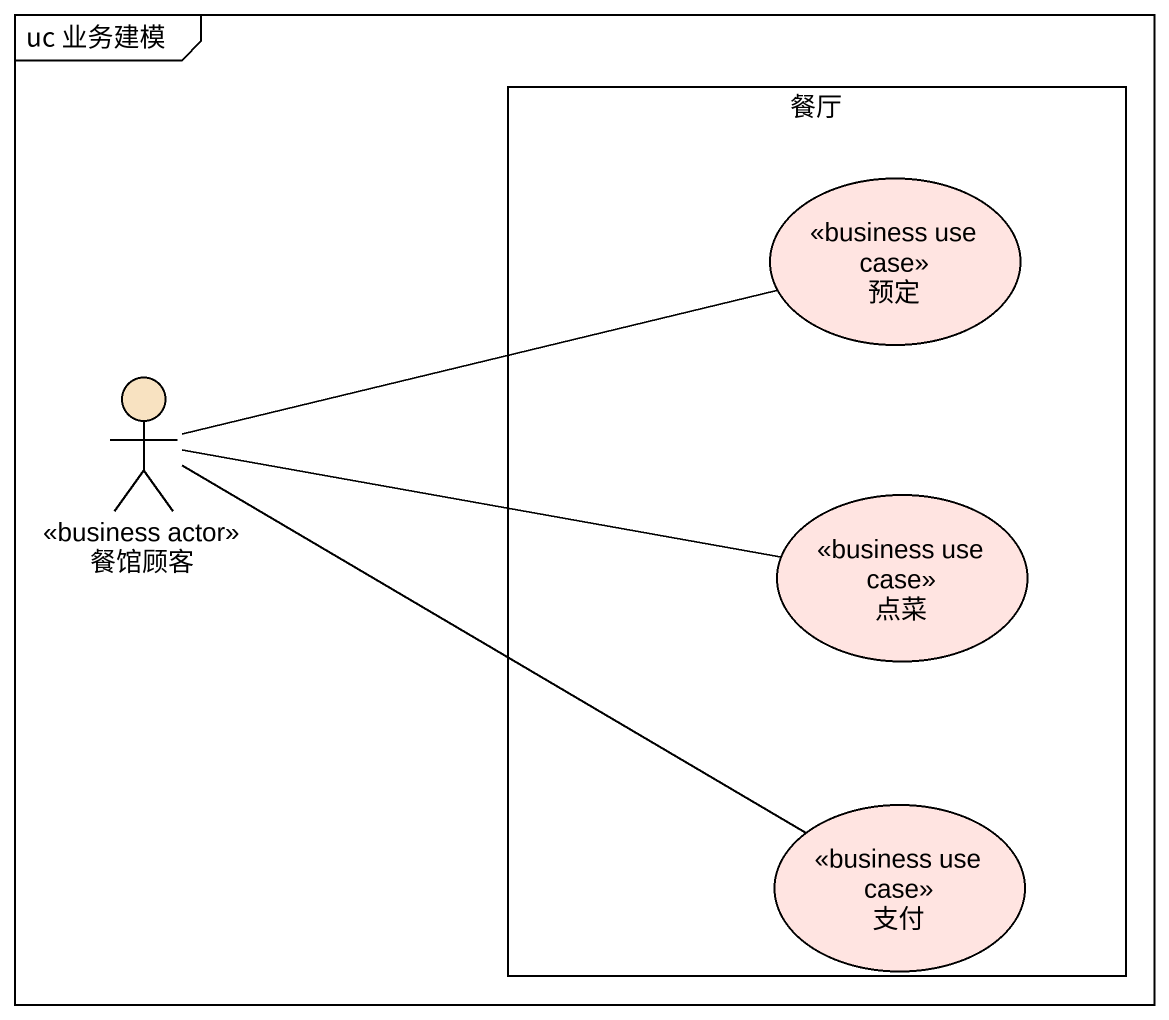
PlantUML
@startuml
mainframe uc 业务建模
rectangle 餐厅 {
  usecase 预定 <<business use case>> #FFE4E1
  usecase 点菜 <<business use case>> #FFE4E1
  usecase 支付 <<business use case>> #FFE4E1
}
actor 餐馆顾客 <<business actor>> #F8E2C1
餐馆顾客 -right- 预定
餐馆顾客 -right- 点菜
餐馆顾客 -right- 支付
@enduml
